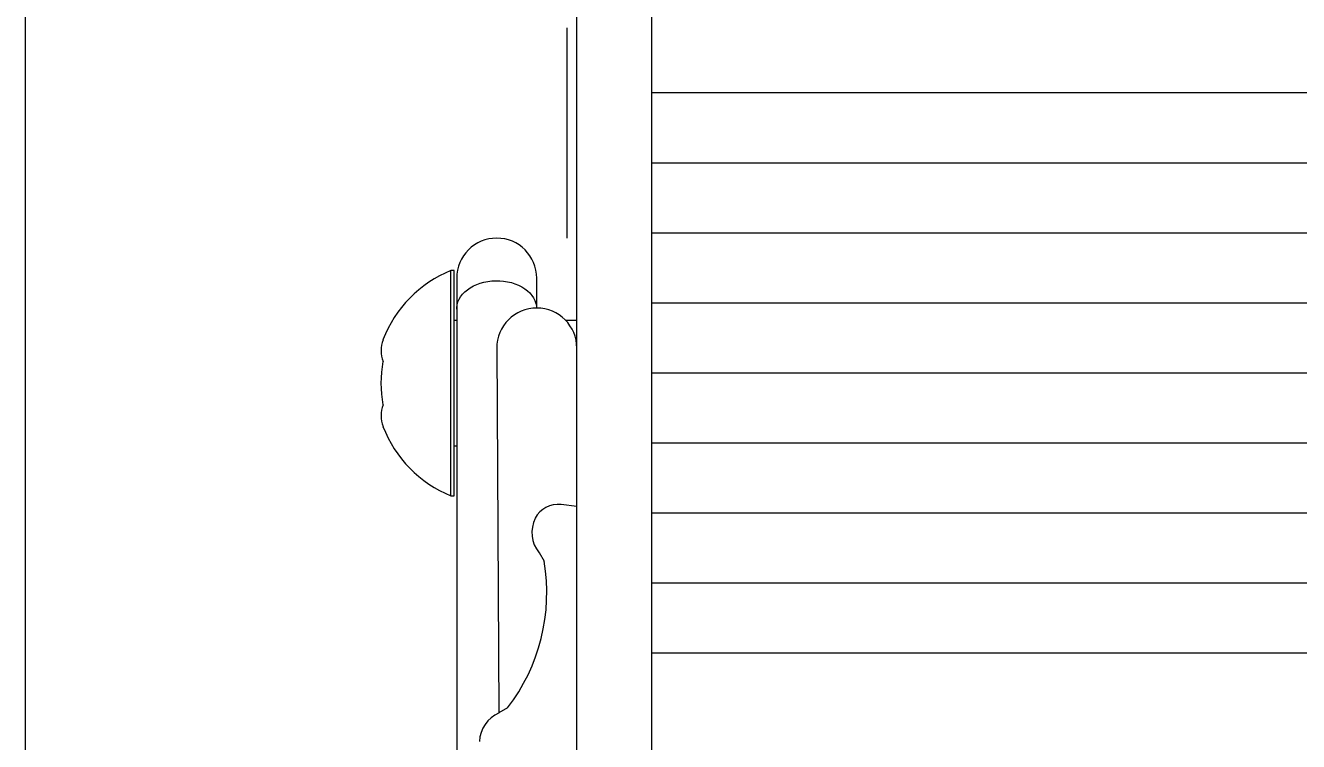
# Model space of a CAD drawing. Header units: millimetres. Extents: x 2 to 278, y 1 to 215.
# Drawn here: x 123.75 to 136.47, y 74.47 to 81.62 of the extents above; entities that cross this region are included whole.
import ezdxf

# ---------------------------------------------------------------- set-up
doc = ezdxf.new("R2010")
doc.units = ezdxf.units.MM
doc.styles.add('SLDTEXTSTYLE0', font='GOTHIC.TTF', dxfattribs={"width": 0.913})
doc.dimstyles.new('SLDDIMSTYLE0', dxfattribs={"dimtxt": 2.116667, "dimasz": 3.175, "dimexe": 0, "dimexo": 0.0625, "dimgap": 0.529167, "dimtad": 0, "dimtih": 1, "dimtoh": 1, "dimdec": 1, "dimlfac": 2, "dimrnd": 1e-09, "dimzin": 4, "dimdsep": 46, "dimtxsty": 'SLDTEXTSTYLE0', "dimsah": 1, "dimcen": 0.09, "dimadec": 0, "dimazin": 1, "dimtfac": 1, "dimtdec": 1, "dimtofl": 0, "dimtmove": 0, "dimatfit": 3, "dimfxl": 1, "dimfrac": 2, "dimtolj": 1, "dimtzin": 12, "dimarcsym": 0})

# ---------------------------------------------------------------- blocks, each defined once
blk = doc.blocks.new('_D_11')
at = {"color": 7, "linetype": 'Continuous', "lineweight": 0}
for p, q in [((123.75, 60.636), (123.75, 96.801)), ((164.766, 60.636), (164.766, 96.801)), ((123.75, 95.023), (137.666, 95.023)), ((140.379, 95.023), (139.735, 95.023)), ((139.735, 95.023), (139.735, 91.659)), ((148.136, 95.023), (148.78, 95.023)), ((148.78, 95.023), (148.78, 91.659)), ((164.766, 95.023), (150.85, 95.023)), ((139.735, 91.659), (140.379, 91.659)), ((148.78, 91.659), (148.136, 91.659))]:
    blk.add_line(p, q, dxfattribs=at)
at = {"color": 7, "linetype": 'Continuous', "lineweight": 18}
for points in [[(123.75, 95.023), (126.925, 94.515), (126.925, 95.531)], [(164.766, 95.023), (161.591, 95.531), (161.591, 94.515)]]:
    blk.add_solid(points, dxfattribs=at)
at = {"color": 7, "linetype": 'Continuous', "lineweight": 18, "char_height": 2.1167, "attachment_point": 1, "style": 'SLDTEXTSTYLE0'}
for s, insert in [('82.0mm', (138.876, 98.156)), ('3.23in', (140.379, 94.363))]:
    blk.add_mtext(s, dxfattribs=dict(at, insert=insert))

msp = doc.modelspace()

# ---------------------------------------------------------------- linework, layer by layer
at = {"color": 7, "linetype": 'Continuous', "lineweight": 18}
for p, q in [((129.258, 60.048), (129.258, 82.398)), ((130.008, 60.048), (130.008, 82.398)), ((129.158, 81.598), (129.158, 81.598)), ((129.158, 81.598), (129.158, 79.498)), ((130.008, 80.248), (130.008, 80.948)), ((158.508, 80.948), (130.008, 80.948)), ((158.508, 80.248), (130.008, 80.248)), ((129.158, 79.498), (129.158, 79.498)), ((130.008, 78.848), (130.008, 79.548)), ((158.508, 79.548), (130.008, 79.548)), ((128.033, 79.173), (128, 79.173)), ((128, 78.048), (128, 79.173)), ((128.033, 78.048), (128.033, 79.173)), ((128.058, 79.097), (128.058, 78.789)), ((128.858, 78.798), (128.858, 79.097)), ((128.058, 78.789), (128.058, 74.048)), ((158.508, 78.848), (130.008, 78.848)), ((128.058, 78.673), (128.033, 78.673)), ((129.258, 78.673), (129.148, 78.673)), ((128.458, 78.398), (128.48, 74.752)), ((130.008, 77.448), (130.008, 78.148)), ((158.508, 78.148), (130.008, 78.148)), ((128, 76.923), (128, 78.048)), ((128.033, 76.923), (128.033, 78.048)), ((128.033, 77.423), (128.058, 77.423)), ((158.508, 77.448), (130.008, 77.448)), ((128, 76.923), (128.033, 76.923)), ((129.258, 76.816), (129.1, 76.835)), ((130.008, 76.048), (130.008, 76.748)), ((158.508, 76.748), (130.008, 76.748)), ((128.88, 76.354), (128.931, 76.268)), ((158.508, 76.048), (130.008, 76.048)), ((130.008, 67.448), (130.008, 75.348)), ((158.508, 75.348), (130.008, 75.348)), ((128.566, 74.804), (128.48, 74.752))]:
    msp.add_line(p, q, dxfattribs=at)
at = {"color": 7, "linetype": 'Continuous', "lineweight": 18, "flags": 128}
msp.add_lwpolyline([(128.058, 78.789), (128.058, 78.803), (128.062, 78.831), (128.07, 78.859), (128.082, 78.886), (128.097, 78.912), (128.116, 78.937), (128.139, 78.96), (128.165, 78.982), (128.193, 79.001), (128.224, 79.019), (128.258, 79.034), (128.293, 79.047), (128.33, 79.057), (128.369, 79.065), (128.408, 79.07), (128.448, 79.072), (128.488, 79.071), (128.527, 79.068), (128.566, 79.062), (128.604, 79.053), (128.64, 79.041), (128.675, 79.027), (128.707, 79.01), (128.737, 78.992), (128.764, 78.971), (128.788, 78.949), (128.809, 78.925), (128.826, 78.899), (128.84, 78.873), (128.85, 78.845), (128.856, 78.817), (128.858, 78.798)], dxfattribs=at)
at = {"color": 7, "linetype": 'Continuous', "lineweight": 18}
for centre, radius, start, end in [((128.458, 79.097), 0.4, 0, 180), ((128.455, 78.048), 1.214, 112.0197, 159.0947), ((128.858, 78.398), 0.4, 0, 180), ((127.599, 78.372), 0.297, 158.6548, 201.3452), ((128.455, 78.048), 1.154, 169.1876, 190.8124), ((127.599, 77.723), 0.297, 158.6548, 201.3452), ((128.455, 78.048), 1.214, 200.9053, 247.9803), ((129.069, 76.583), 0.254, 83.0667, 153.2697), ((129.126, 76.554), 0.317, 153.2697, 219.1301), ((127.074, 75.953), 1.884, 322.3842, 9.6158), ((128.604, 74.459), 0.318, 112.8699, 178.7303)]:
    msp.add_arc(centre, radius, start, end, dxfattribs=at)

# ---------------------------------------------------------------- dimensions: what is measured, and where the dimension line sits
dim = msp.add_linear_dim(base=(164.766, 95.023), p1=(123.75, 59.366), p2=(164.766, 59.366), dimstyle='SLDDIMSTYLE0', dxfattribs=at)
dim.commit()
dim.dimension.update_dxf_attribs({"geometry": '_D_11', "text_midpoint": (144.258, 95.023), "dimtype": 160})

doc.saveas('drawing.dxf')
